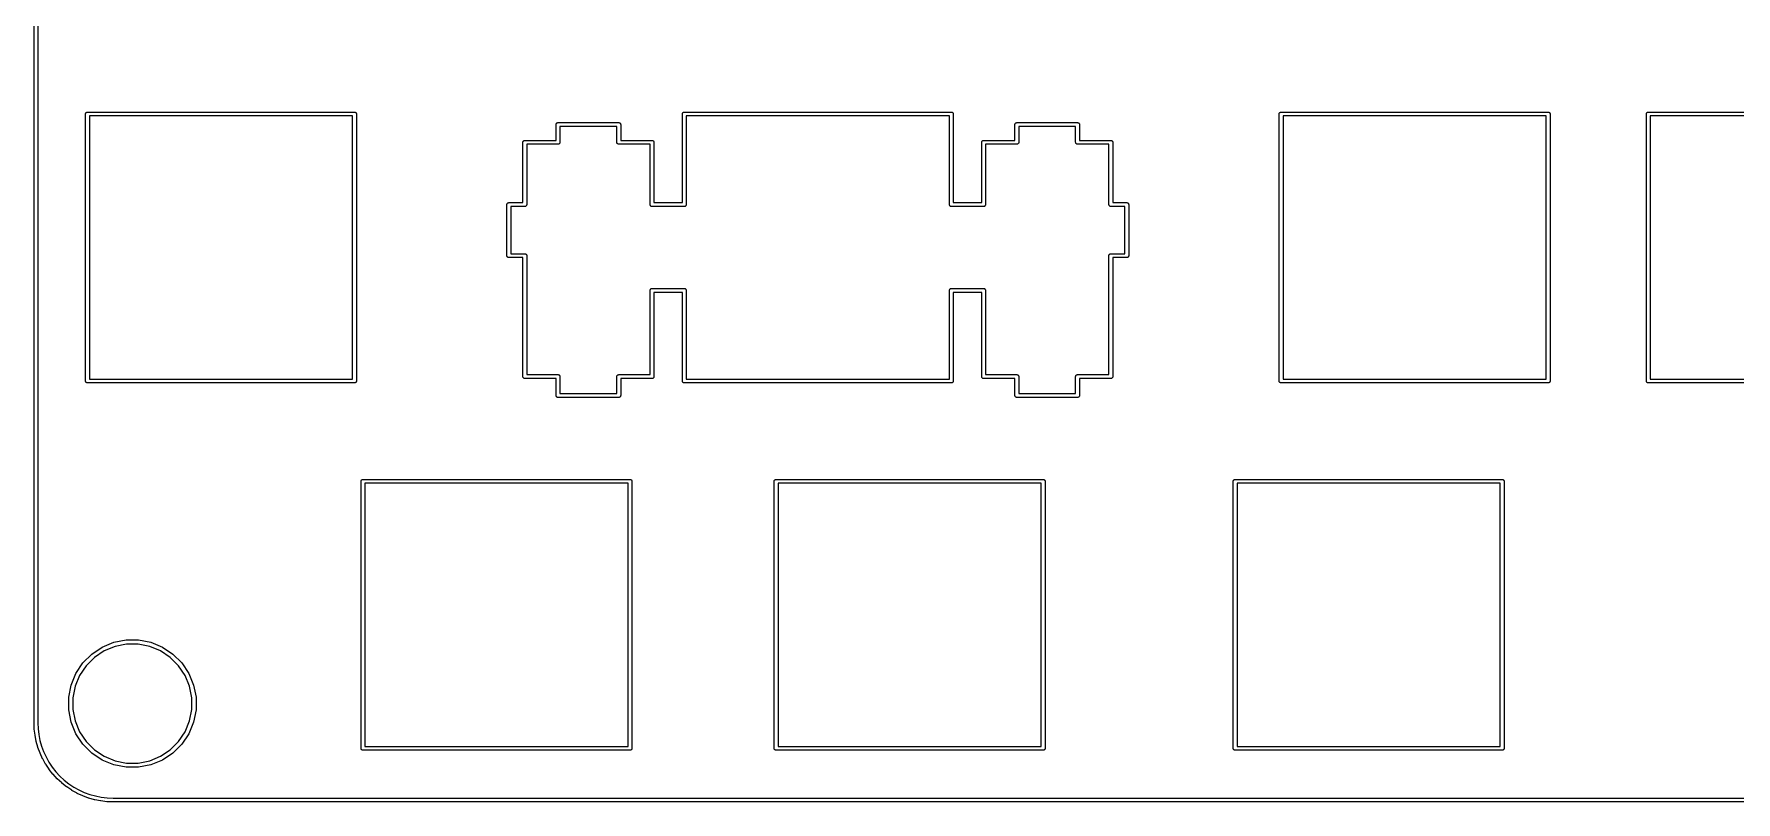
# Model space of a CAD drawing. Header units: centimetres. Extents: x -0.1 to 30.4, y -9.4 to 0.1.
# Drawn here: x -0.13 to 8.7, y -9.43 to -5.45 of the extents above; entities that cross this region are included whole.
import ezdxf

# ---------------------------------------------------------------- set-up
doc = ezdxf.new("R2010")
doc.units = ezdxf.units.CM
doc.header["$MEASUREMENT"] = 0
doc.layers.add('KeyboardPlate v1_BLACK', color=7, linetype='Continuous')

msp = doc.modelspace()

# ---------------------------------------------------------------- linework, layer by layer
at = {"layer": 'KeyboardPlate v1_BLACK'}
for p, q in [((-0.127134, -9.02255), (-0.127133, -0.283182)), ((-0.107134, -0.283086), (-0.107134, -9.02264)), ((0.140341, -5.86535), (0.140534, -5.86339)), ((0.14039, -5.86584), (0.140341, -5.86535)), ((0.140389, -7.24978), (0.14039, -5.86584)), ((0.140534, -5.86339), (0.141106, -5.8615)), ((0.141106, -5.8615), (0.142035, -5.85977)), ((0.142035, -5.85977), (0.143284, -5.85824)), ((0.143284, -5.85824), (0.144807, -5.857)), ((0.144807, -5.857), (0.146544, -5.85607)), ((0.146544, -5.85607), (0.148429, -5.85549)), ((0.148429, -5.85549), (0.149899, -5.85535)), ((0.149899, -5.85535), (0.150389, -5.8553)), ((0.150389, -5.8553), (0.15088, -5.85535)), ((0.15088, -5.85535), (1.53483, -5.85535)), ((0.160389, -5.87535), (0.160389, -7.24027)), ((1.52532, -5.87535), (0.160389, -5.87535)), ((1.52532, -7.24027), (1.52532, -5.87535)), ((1.53483, -5.85535), (1.53532, -5.8553)), ((1.53532, -5.8553), (1.53581, -5.85535)), ((1.53581, -5.85535), (1.53728, -5.85549)), ((1.53728, -5.85549), (1.53917, -5.85607)), ((1.53917, -5.85607), (1.54091, -5.857)), ((1.54091, -5.857), (1.54243, -5.85824)), ((1.54243, -5.85824), (1.54368, -5.85977)), ((1.54368, -5.85977), (1.54461, -5.8615)), ((1.54461, -5.8615), (1.54518, -5.86339)), ((1.54518, -5.86339), (1.54537, -5.86535)), ((1.54537, -5.86535), (1.54532, -5.86584)), ((1.54532, -5.86584), (1.54532, -7.24978)), ((2.58161, -5.91647), (2.58254, -5.91474)), ((2.58254, -5.91474), (2.58379, -5.91321)), ((2.58379, -5.91321), (2.58531, -5.91197)), ((2.58531, -5.91197), (2.58705, -5.91104)), ((2.58705, -5.91104), (2.58893, -5.91046)), ((2.58893, -5.91046), (2.5904, -5.91032)), ((2.5904, -5.91032), (2.59089, -5.91027)), ((2.59089, -5.91027), (2.59138, -5.91032)), ((2.59138, -5.91032), (2.90542, -5.91032)), ((2.90542, -5.91032), (2.90591, -5.91027)), ((2.90591, -5.91027), (2.9064, -5.91032)), ((2.9064, -5.91032), (2.90787, -5.91046)), ((2.90787, -5.91046), (2.90976, -5.91104)), ((2.90976, -5.91104), (2.9115, -5.91197)), ((2.9115, -5.91197), (2.91302, -5.91321)), ((2.91302, -5.91321), (2.91427, -5.91474)), ((2.91427, -5.91474), (2.9152, -5.91647)), ((3.23597, -5.86535), (3.23616, -5.86339)), ((3.23601, -5.86584), (3.23597, -5.86535)), ((3.23601, -6.32525), (3.23601, -5.86584)), ((3.23616, -5.86339), (3.23673, -5.8615)), ((3.23673, -5.8615), (3.23766, -5.85977)), ((3.23766, -5.85977), (3.23891, -5.85824)), ((3.23891, -5.85824), (3.24043, -5.857)), ((3.24043, -5.857), (3.24217, -5.85607)), ((3.24217, -5.85607), (3.24405, -5.85549)), ((3.24405, -5.85549), (3.24552, -5.85535)), ((3.24552, -5.85535), (3.24601, -5.8553)), ((3.24601, -5.8553), (3.2465, -5.85535)), ((3.2465, -5.85535), (4.63044, -5.85535)), ((3.25601, -5.87535), (3.25601, -6.33476)), ((4.62093, -5.87535), (3.25601, -5.87535)), ((4.62093, -6.33476), (4.62093, -5.87535)), ((4.63044, -5.85535), (4.63093, -5.8553)), ((4.63093, -5.8553), (4.63142, -5.85535)), ((4.63142, -5.85535), (4.63289, -5.85549)), ((4.63289, -5.85549), (4.63478, -5.85607)), ((4.63478, -5.85607), (4.63652, -5.857)), ((4.63652, -5.857), (4.63804, -5.85824)), ((4.63804, -5.85824), (4.63929, -5.85977)), ((4.63929, -5.85977), (4.64022, -5.8615)), ((4.64022, -5.8615), (4.64079, -5.86339)), ((4.64079, -5.86339), (4.64098, -5.86535)), ((4.64098, -5.86535), (4.64093, -5.86584)), ((4.64093, -5.86584), (4.64093, -6.32525)), ((4.96162, -5.91647), (4.96255, -5.91474)), ((4.96255, -5.91474), (4.9638, -5.91321)), ((4.9638, -5.91321), (4.96532, -5.91197)), ((4.96532, -5.91197), (4.96706, -5.91104)), ((4.96706, -5.91104), (4.96894, -5.91046)), ((4.96894, -5.91046), (4.97041, -5.91032)), ((4.97041, -5.91032), (4.9709, -5.91027)), ((4.9709, -5.91027), (4.97139, -5.91032)), ((4.97139, -5.91032), (5.28544, -5.91032)), ((5.28544, -5.91032), (5.28593, -5.91027)), ((5.28593, -5.91027), (5.28642, -5.91032)), ((5.28642, -5.91032), (5.28789, -5.91046)), ((5.28789, -5.91046), (5.28978, -5.91104)), ((5.28978, -5.91104), (5.29152, -5.91197)), ((5.29152, -5.91197), (5.29304, -5.91321)), ((5.29304, -5.91321), (5.29429, -5.91474)), ((5.29429, -5.91474), (5.29522, -5.91647)), ((6.33147, -5.86535), (6.33166, -5.86339)), ((6.33151, -5.86584), (6.33147, -5.86535)), ((6.33151, -7.24978), (6.33151, -5.86584)), ((6.33166, -5.86339), (6.33223, -5.8615)), ((6.33223, -5.8615), (6.33316, -5.85977)), ((6.33316, -5.85977), (6.33441, -5.85824)), ((6.33441, -5.85824), (6.33593, -5.857)), ((6.33593, -5.857), (6.33767, -5.85607)), ((6.33767, -5.85607), (6.33955, -5.85549)), ((6.33955, -5.85549), (6.34102, -5.85535)), ((6.34102, -5.85535), (6.34151, -5.8553)), ((6.34151, -5.8553), (6.342, -5.85535)), ((6.342, -5.85535), (7.72606, -5.85535)), ((7.71655, -5.87535), (6.35151, -5.87535)), ((6.35151, -5.87535), (6.35151, -7.24027)), ((7.71655, -7.24027), (7.71655, -5.87535)), ((7.72606, -5.85535), (7.72655, -5.8553)), ((7.72655, -5.8553), (7.72704, -5.85535)), ((7.72704, -5.85535), (7.72851, -5.85549)), ((7.72851, -5.85549), (7.7304, -5.85607)), ((7.7304, -5.85607), (7.73214, -5.857)), ((7.73214, -5.857), (7.73366, -5.85824)), ((7.73366, -5.85824), (7.73491, -5.85977)), ((7.73491, -5.85977), (7.73584, -5.8615)), ((7.73584, -5.8615), (7.73641, -5.86339)), ((7.73641, -5.86339), (7.7366, -5.86535)), ((7.7366, -5.86535), (7.73655, -5.86584)), ((7.73655, -5.86584), (7.73655, -7.24978)), ((8.23647, -5.86535), (8.23666, -5.86339)), ((8.23651, -5.86584), (8.23647, -5.86535)), ((8.23651, -7.24978), (8.23651, -5.86584)), ((8.23666, -5.86339), (8.23723, -5.8615)), ((8.23723, -5.8615), (8.23816, -5.85977)), ((8.23816, -5.85977), (8.23941, -5.85824)), ((8.23941, -5.85824), (8.24093, -5.857)), ((8.24093, -5.857), (8.24267, -5.85607)), ((8.24267, -5.85607), (8.24455, -5.85549)), ((8.24455, -5.85549), (8.24602, -5.85535)), ((8.24602, -5.85535), (8.24651, -5.8553)), ((8.24651, -5.8553), (8.247, -5.85535)), ((8.247, -5.85535), (9.63106, -5.85535)), ((8.25651, -5.87535), (8.25651, -7.24027)), ((9.62155, -5.87535), (8.25651, -5.87535)), ((2.41292, -6.00389), (2.41466, -6.00296)), ((2.41466, -6.00296), (2.41654, -6.00238)), ((2.41654, -6.00238), (2.41801, -6.00224)), ((2.41801, -6.00224), (2.4185, -6.00219)), ((2.4185, -6.00219), (2.41899, -6.00224)), ((2.41899, -6.00224), (2.58089, -6.00224)), ((2.58085, -5.92032), (2.58104, -5.91836)), ((2.58089, -5.92081), (2.58085, -5.92032)), ((2.58089, -6.00224), (2.58089, -5.92081)), ((2.58104, -5.91836), (2.58161, -5.91647)), ((2.89591, -5.93032), (2.60089, -5.93032)), ((2.60089, -5.93032), (2.60089, -6.01175)), ((2.89591, -6.01175), (2.89591, -5.93032)), ((2.9152, -5.91647), (2.91577, -5.91836)), ((2.91577, -5.91836), (2.91596, -5.92032)), ((2.91596, -5.92032), (2.91591, -5.92081)), ((2.91591, -5.92081), (2.91591, -6.00224)), ((2.91591, -6.00224), (3.07795, -6.00224)), ((3.07795, -6.00224), (3.07844, -6.00219)), ((3.07844, -6.00219), (3.07893, -6.00224)), ((3.07893, -6.00224), (3.0804, -6.00238)), ((3.0804, -6.00238), (3.08229, -6.00296)), ((3.08229, -6.00296), (3.08403, -6.00389)), ((4.79292, -6.00389), (4.79466, -6.00296)), ((4.79466, -6.00296), (4.79654, -6.00238)), ((4.79654, -6.00238), (4.79801, -6.00224)), ((4.79801, -6.00224), (4.7985, -6.00219)), ((4.7985, -6.00219), (4.79899, -6.00224)), ((4.79899, -6.00224), (4.9609, -6.00224)), ((4.96086, -5.92032), (4.96105, -5.91836)), ((4.9609, -5.92081), (4.96086, -5.92032)), ((4.9609, -6.00224), (4.9609, -5.92081)), ((4.96105, -5.91836), (4.96162, -5.91647)), ((4.9809, -5.93032), (4.9809, -6.01175)), ((5.27593, -5.93032), (4.9809, -5.93032)), ((5.27593, -6.01175), (5.27593, -5.93032)), ((5.29522, -5.91647), (5.29579, -5.91836)), ((5.29579, -5.91836), (5.29598, -5.92032)), ((5.29598, -5.92032), (5.29593, -5.92081)), ((5.29593, -5.92081), (5.29593, -6.00224)), ((5.29593, -6.00224), (5.45795, -6.00224)), ((5.45795, -6.00224), (5.45844, -6.00219)), ((5.45844, -6.00219), (5.45893, -6.00224)), ((5.45893, -6.00224), (5.4604, -6.00238)), ((5.4604, -6.00238), (5.46229, -6.00296)), ((5.46229, -6.00296), (5.46403, -6.00389)), ((2.40846, -6.01224), (2.40865, -6.01028)), ((2.4085, -6.01273), (2.40846, -6.01224)), ((2.4085, -6.32525), (2.4085, -6.01273)), ((2.40865, -6.01028), (2.40922, -6.00839)), ((2.40922, -6.00839), (2.41015, -6.00666)), ((2.41015, -6.00666), (2.4114, -6.00513)), ((2.4114, -6.00513), (2.41292, -6.00389)), ((2.4285, -6.02224), (2.4285, -6.33476)), ((2.5904, -6.02224), (2.4285, -6.02224)), ((2.59089, -6.02229), (2.5904, -6.02224)), ((2.59138, -6.02224), (2.59089, -6.02229)), ((2.59285, -6.0221), (2.59138, -6.02224)), ((2.59474, -6.02152), (2.59285, -6.0221)), ((2.59648, -6.02059), (2.59474, -6.02152)), ((2.598, -6.01935), (2.59648, -6.02059)), ((2.59925, -6.01782), (2.598, -6.01935)), ((2.60018, -6.01609), (2.59925, -6.01782)), ((2.60075, -6.0142), (2.60018, -6.01609)), ((2.60094, -6.01224), (2.60075, -6.0142)), ((2.60089, -6.01175), (2.60094, -6.01224)), ((2.89587, -6.01224), (2.89591, -6.01175)), ((2.89606, -6.0142), (2.89587, -6.01224)), ((2.89663, -6.01609), (2.89606, -6.0142)), ((2.89756, -6.01782), (2.89663, -6.01609)), ((2.89881, -6.01935), (2.89756, -6.01782)), ((2.90033, -6.02059), (2.89881, -6.01935)), ((2.90207, -6.02152), (2.90033, -6.02059)), ((2.90395, -6.0221), (2.90207, -6.02152)), ((2.90591, -6.02229), (2.90395, -6.0221)), ((2.9064, -6.02224), (2.90591, -6.02229)), ((3.06844, -6.02224), (2.9064, -6.02224)), ((3.06844, -6.33476), (3.06844, -6.02224)), ((3.08403, -6.00389), (3.08555, -6.00513)), ((3.08555, -6.00513), (3.0868, -6.00666)), ((3.0868, -6.00666), (3.08773, -6.00839)), ((3.08773, -6.00839), (3.0883, -6.01028)), ((3.0883, -6.01028), (3.08849, -6.01224)), ((3.08849, -6.01224), (3.08844, -6.01273)), ((3.08844, -6.01273), (3.08844, -6.32525)), ((4.78846, -6.01224), (4.78865, -6.01028)), ((4.7885, -6.01273), (4.78846, -6.01224)), ((4.7885, -6.32525), (4.7885, -6.01273)), ((4.78865, -6.01028), (4.78922, -6.00839)), ((4.78922, -6.00839), (4.79015, -6.00666)), ((4.79015, -6.00666), (4.7914, -6.00513)), ((4.7914, -6.00513), (4.79292, -6.00389)), ((4.97041, -6.02224), (4.8085, -6.02224)), ((4.8085, -6.02224), (4.8085, -6.33476)), ((4.9709, -6.02229), (4.97041, -6.02224)), ((4.97139, -6.02224), (4.9709, -6.02229)), ((4.97286, -6.0221), (4.97139, -6.02224)), ((4.97475, -6.02152), (4.97286, -6.0221)), ((4.97649, -6.02059), (4.97475, -6.02152)), ((4.97801, -6.01935), (4.97649, -6.02059)), ((4.97926, -6.01782), (4.97801, -6.01935)), ((4.98019, -6.01609), (4.97926, -6.01782)), ((4.98076, -6.0142), (4.98019, -6.01609)), ((4.98095, -6.01224), (4.98076, -6.0142)), ((4.9809, -6.01175), (4.98095, -6.01224)), ((5.27589, -6.01224), (5.27593, -6.01175)), ((5.27608, -6.0142), (5.27589, -6.01224)), ((5.27665, -6.01609), (5.27608, -6.0142)), ((5.27758, -6.01782), (5.27665, -6.01609)), ((5.27883, -6.01935), (5.27758, -6.01782)), ((5.28035, -6.02059), (5.27883, -6.01935)), ((5.28209, -6.02152), (5.28035, -6.02059)), ((5.28397, -6.0221), (5.28209, -6.02152)), ((5.28593, -6.02229), (5.28397, -6.0221)), ((5.28642, -6.02224), (5.28593, -6.02229)), ((5.44844, -6.02224), (5.28642, -6.02224)), ((5.44844, -6.33476), (5.44844, -6.02224)), ((5.46403, -6.00389), (5.46555, -6.00513)), ((5.46555, -6.00513), (5.4668, -6.00666)), ((5.4668, -6.00666), (5.46773, -6.00839)), ((5.46773, -6.00839), (5.4683, -6.01028)), ((5.4683, -6.01028), (5.46849, -6.01224)), ((5.46849, -6.01224), (5.46844, -6.01273)), ((5.46844, -6.01273), (5.46844, -6.32525)), ((2.32591, -6.33525), (2.3261, -6.33329)), ((2.32595, -6.33574), (2.32591, -6.33525)), ((2.32595, -6.59976), (2.32595, -6.33574)), ((2.3261, -6.33329), (2.32667, -6.3314)), ((2.32667, -6.3314), (2.3276, -6.32967)), ((2.3276, -6.32967), (2.32885, -6.32814)), ((2.32885, -6.32814), (2.33037, -6.3269)), ((2.33037, -6.3269), (2.33211, -6.32597)), ((2.33211, -6.32597), (2.33399, -6.32539)), ((2.33399, -6.32539), (2.33546, -6.32525)), ((2.33546, -6.32525), (2.33595, -6.3252)), ((2.33595, -6.3252), (2.33644, -6.32525)), ((2.33644, -6.32525), (2.4085, -6.32525)), ((2.34595, -6.34525), (2.34595, -6.59025)), ((2.41801, -6.34525), (2.34595, -6.34525)), ((2.4185, -6.3453), (2.41801, -6.34525)), ((2.41899, -6.34525), (2.4185, -6.3453)), ((2.42046, -6.34511), (2.41899, -6.34525)), ((2.42235, -6.34453), (2.42046, -6.34511)), ((2.42409, -6.3436), (2.42235, -6.34453)), ((2.42561, -6.34236), (2.42409, -6.3436)), ((2.42686, -6.34083), (2.42561, -6.34236)), ((2.42779, -6.3391), (2.42686, -6.34083)), ((2.42836, -6.33721), (2.42779, -6.3391)), ((2.42855, -6.33525), (2.42836, -6.33721)), ((2.4285, -6.33476), (2.42855, -6.33525)), ((3.0684, -6.33525), (3.06844, -6.33476)), ((3.06859, -6.33721), (3.0684, -6.33525)), ((3.06916, -6.3391), (3.06859, -6.33721)), ((3.07009, -6.34083), (3.06916, -6.3391)), ((3.07134, -6.34236), (3.07009, -6.34083)), ((3.07286, -6.3436), (3.07134, -6.34236)), ((3.0746, -6.34453), (3.07286, -6.3436)), ((3.07648, -6.34511), (3.0746, -6.34453)), ((3.07844, -6.3453), (3.07648, -6.34511)), ((3.07893, -6.34525), (3.07844, -6.3453)), ((3.24552, -6.34525), (3.07893, -6.34525)), ((3.08844, -6.32525), (3.23601, -6.32525)), ((3.24601, -6.3453), (3.24552, -6.34525)), ((3.2465, -6.34525), (3.24601, -6.3453)), ((3.24797, -6.34511), (3.2465, -6.34525)), ((3.24986, -6.34453), (3.24797, -6.34511)), ((3.2516, -6.3436), (3.24986, -6.34453)), ((3.25312, -6.34236), (3.2516, -6.3436)), ((3.25437, -6.34083), (3.25312, -6.34236)), ((3.2553, -6.3391), (3.25437, -6.34083)), ((3.25587, -6.33721), (3.2553, -6.3391)), ((3.25606, -6.33525), (3.25587, -6.33721)), ((3.25601, -6.33476), (3.25606, -6.33525)), ((4.62089, -6.33525), (4.62093, -6.33476)), ((4.62108, -6.33721), (4.62089, -6.33525)), ((4.62165, -6.3391), (4.62108, -6.33721)), ((4.62258, -6.34083), (4.62165, -6.3391)), ((4.62383, -6.34236), (4.62258, -6.34083)), ((4.62535, -6.3436), (4.62383, -6.34236)), ((4.62709, -6.34453), (4.62535, -6.3436)), ((4.62897, -6.34511), (4.62709, -6.34453)), ((4.63093, -6.3453), (4.62897, -6.34511)), ((4.63142, -6.34525), (4.63093, -6.3453)), ((4.79801, -6.34525), (4.63142, -6.34525)), ((4.64093, -6.32525), (4.7885, -6.32525)), ((4.7985, -6.3453), (4.79801, -6.34525)), ((4.79899, -6.34525), (4.7985, -6.3453)), ((4.80046, -6.34511), (4.79899, -6.34525)), ((4.80235, -6.34453), (4.80046, -6.34511)), ((4.80409, -6.3436), (4.80235, -6.34453)), ((4.80561, -6.34236), (4.80409, -6.3436)), ((4.80686, -6.34083), (4.80561, -6.34236)), ((4.80779, -6.3391), (4.80686, -6.34083)), ((4.80836, -6.33721), (4.80779, -6.3391)), ((4.80855, -6.33525), (4.80836, -6.33721)), ((4.8085, -6.33476), (4.80855, -6.33525)), ((5.4484, -6.33525), (5.44844, -6.33476)), ((5.44859, -6.33721), (5.4484, -6.33525)), ((5.44916, -6.3391), (5.44859, -6.33721)), ((5.45009, -6.34083), (5.44916, -6.3391)), ((5.45134, -6.34236), (5.45009, -6.34083)), ((5.45286, -6.3436), (5.45134, -6.34236)), ((5.4546, -6.34453), (5.45286, -6.3436)), ((5.45648, -6.34511), (5.4546, -6.34453)), ((5.45844, -6.3453), (5.45648, -6.34511)), ((5.45893, -6.34525), (5.45844, -6.3453)), ((5.53099, -6.34525), (5.45893, -6.34525)), ((5.46844, -6.32525), (5.5405, -6.32525)), ((5.53099, -6.59025), (5.53099, -6.34525)), ((5.5405, -6.32525), (5.54099, -6.3252)), ((5.54099, -6.3252), (5.54148, -6.32525)), ((5.54148, -6.32525), (5.54295, -6.32539)), ((5.54295, -6.32539), (5.54484, -6.32597)), ((5.54484, -6.32597), (5.54658, -6.3269)), ((5.54658, -6.3269), (5.5481, -6.32814)), ((5.5481, -6.32814), (5.54935, -6.32967)), ((5.54935, -6.32967), (5.55028, -6.3314)), ((5.55028, -6.3314), (5.55085, -6.33329)), ((5.55085, -6.33329), (5.55104, -6.33525)), ((5.55104, -6.33525), (5.55099, -6.33574)), ((5.55099, -6.33574), (5.55099, -6.59976)), ((2.32591, -6.60025), (2.32595, -6.59976)), ((2.3261, -6.60221), (2.32591, -6.60025)), ((2.32667, -6.6041), (2.3261, -6.60221)), ((2.3276, -6.60583), (2.32667, -6.6041)), ((2.32885, -6.60736), (2.3276, -6.60583)), ((2.33037, -6.6086), (2.32885, -6.60736)), ((2.33211, -6.60953), (2.33037, -6.6086)), ((2.33399, -6.61011), (2.33211, -6.60953)), ((2.33546, -6.61025), (2.33399, -6.61011)), ((2.33595, -6.6103), (2.33546, -6.61025)), ((2.33644, -6.61025), (2.33595, -6.6103)), ((2.4085, -6.61025), (2.33644, -6.61025)), ((2.34595, -6.59025), (2.41801, -6.59025)), ((2.4085, -7.22676), (2.4085, -6.61025)), ((2.41801, -6.59025), (2.4185, -6.5902)), ((2.4185, -6.5902), (2.41899, -6.59025)), ((2.41899, -6.59025), (2.42046, -6.59039)), ((2.42046, -6.59039), (2.42235, -6.59097)), ((2.42235, -6.59097), (2.42409, -6.5919)), ((2.42409, -6.5919), (2.42561, -6.59314)), ((2.42561, -6.59314), (2.42686, -6.59467)), ((2.42686, -6.59467), (2.42779, -6.5964)), ((2.42779, -6.5964), (2.42836, -6.59829)), ((2.42836, -6.59829), (2.42855, -6.60025)), ((2.42855, -6.60025), (2.4285, -6.60074)), ((2.4285, -6.60074), (2.4285, -7.21725)), ((5.4484, -6.60025), (5.44859, -6.59829)), ((5.44844, -6.60074), (5.4484, -6.60025)), ((5.44844, -7.21725), (5.44844, -6.60074)), ((5.44859, -6.59829), (5.44916, -6.5964)), ((5.44916, -6.5964), (5.45009, -6.59467)), ((5.45009, -6.59467), (5.45134, -6.59314)), ((5.45134, -6.59314), (5.45286, -6.5919)), ((5.45286, -6.5919), (5.4546, -6.59097)), ((5.4546, -6.59097), (5.45648, -6.59039)), ((5.45648, -6.59039), (5.45795, -6.59025)), ((5.45795, -6.59025), (5.45844, -6.5902)), ((5.45844, -6.5902), (5.45893, -6.59025)), ((5.45893, -6.59025), (5.53099, -6.59025)), ((5.46844, -6.61025), (5.46844, -7.22676)), ((5.5405, -6.61025), (5.46844, -6.61025)), ((5.54099, -6.6103), (5.5405, -6.61025)), ((5.54148, -6.61025), (5.54099, -6.6103)), ((5.54295, -6.61011), (5.54148, -6.61025)), ((5.54484, -6.60953), (5.54295, -6.61011)), ((5.54658, -6.6086), (5.54484, -6.60953)), ((5.5481, -6.60736), (5.54658, -6.6086)), ((5.54935, -6.60583), (5.5481, -6.60736)), ((5.55028, -6.6041), (5.54935, -6.60583)), ((5.55085, -6.60221), (5.55028, -6.6041)), ((5.55104, -6.60025), (5.55085, -6.60221)), ((5.55099, -6.59976), (5.55104, -6.60025)), ((3.0684, -6.78036), (3.06859, -6.7784)), ((3.06844, -6.78085), (3.0684, -6.78036)), ((3.06844, -7.21725), (3.06844, -6.78085)), ((3.06859, -6.7784), (3.06916, -6.77651)), ((3.06916, -6.77651), (3.07009, -6.77478)), ((3.07009, -6.77478), (3.07134, -6.77325)), ((3.07134, -6.77325), (3.07286, -6.77201)), ((3.07286, -6.77201), (3.0746, -6.77108)), ((3.0746, -6.77108), (3.07648, -6.7705)), ((3.07648, -6.7705), (3.07795, -6.77036)), ((3.07795, -6.77036), (3.07844, -6.77031)), ((3.07844, -6.77031), (3.07893, -6.77036)), ((3.07893, -6.77036), (3.24552, -6.77036)), ((3.23601, -6.79036), (3.08844, -6.79036)), ((3.08844, -6.79036), (3.08844, -7.22676)), ((3.23601, -7.24978), (3.23601, -6.79036)), ((3.24552, -6.77036), (3.24601, -6.77031)), ((3.24601, -6.77031), (3.2465, -6.77036)), ((3.2465, -6.77036), (3.24797, -6.7705)), ((3.24797, -6.7705), (3.24986, -6.77108)), ((3.24986, -6.77108), (3.2516, -6.77201)), ((3.2516, -6.77201), (3.25312, -6.77325)), ((3.25312, -6.77325), (3.25437, -6.77478)), ((3.25437, -6.77478), (3.2553, -6.77651)), ((3.2553, -6.77651), (3.25587, -6.7784)), ((3.25587, -6.7784), (3.25606, -6.78036)), ((3.25606, -6.78036), (3.25601, -6.78085)), ((3.25601, -6.78085), (3.25601, -7.24027)), ((4.62089, -6.78036), (4.62108, -6.7784)), ((4.62093, -6.78085), (4.62089, -6.78036)), ((4.62093, -7.24027), (4.62093, -6.78085)), ((4.62108, -6.7784), (4.62165, -6.77651)), ((4.62165, -6.77651), (4.62258, -6.77478)), ((4.62258, -6.77478), (4.62383, -6.77325)), ((4.62383, -6.77325), (4.62535, -6.77201)), ((4.62535, -6.77201), (4.62709, -6.77108)), ((4.62709, -6.77108), (4.62897, -6.7705)), ((4.62897, -6.7705), (4.63044, -6.77036)), ((4.63044, -6.77036), (4.63093, -6.77031)), ((4.63093, -6.77031), (4.63142, -6.77036)), ((4.63142, -6.77036), (4.79801, -6.77036)), ((4.64093, -6.79036), (4.64093, -7.24978)), ((4.7885, -6.79036), (4.64093, -6.79036)), ((4.7885, -7.22676), (4.7885, -6.79036)), ((4.79801, -6.77036), (4.7985, -6.77031)), ((4.7985, -6.77031), (4.79899, -6.77036)), ((4.79899, -6.77036), (4.80046, -6.7705)), ((4.80046, -6.7705), (4.80235, -6.77108)), ((4.80235, -6.77108), (4.80409, -6.77201)), ((4.80409, -6.77201), (4.80561, -6.77325)), ((4.80561, -6.77325), (4.80686, -6.77478)), ((4.80686, -6.77478), (4.80779, -6.77651)), ((4.80779, -6.77651), (4.80836, -6.7784)), ((4.80836, -6.7784), (4.80855, -6.78036)), ((4.80855, -6.78036), (4.8085, -6.78085)), ((4.8085, -6.78085), (4.8085, -7.21725)), ((2.40846, -7.22725), (2.4085, -7.22676)), ((2.40865, -7.22921), (2.40846, -7.22725)), ((2.40922, -7.2311), (2.40865, -7.22921)), ((2.41015, -7.23283), (2.40922, -7.2311)), ((2.4114, -7.23436), (2.41015, -7.23283)), ((2.41292, -7.2356), (2.4114, -7.23436)), ((2.41466, -7.23653), (2.41292, -7.2356)), ((2.41654, -7.23711), (2.41466, -7.23653)), ((2.41801, -7.23725), (2.41654, -7.23711)), ((2.4185, -7.2373), (2.41801, -7.23725)), ((2.41899, -7.23725), (2.4185, -7.2373)), ((2.58089, -7.23725), (2.41899, -7.23725)), ((2.4285, -7.21725), (2.5904, -7.21725)), ((2.58089, -7.32488), (2.58089, -7.23725)), ((2.5904, -7.21725), (2.59089, -7.2172)), ((2.59089, -7.2172), (2.59138, -7.21725)), ((2.59138, -7.21725), (2.59285, -7.21739)), ((2.59285, -7.21739), (2.59474, -7.21797)), ((2.59474, -7.21797), (2.59648, -7.2189)), ((2.59648, -7.2189), (2.598, -7.22014)), ((2.598, -7.22014), (2.59925, -7.22167)), ((2.59925, -7.22167), (2.60018, -7.2234)), ((2.60018, -7.2234), (2.60075, -7.22529)), ((2.60075, -7.22529), (2.60094, -7.22725)), ((2.60094, -7.22725), (2.60089, -7.22774)), ((2.60089, -7.22774), (2.60089, -7.31537)), ((2.89587, -7.22725), (2.89606, -7.22529)), ((2.89591, -7.22774), (2.89587, -7.22725)), ((2.89591, -7.31537), (2.89591, -7.22774)), ((2.89606, -7.22529), (2.89663, -7.2234)), ((2.89663, -7.2234), (2.89756, -7.22167)), ((2.89756, -7.22167), (2.89881, -7.22014)), ((2.89881, -7.22014), (2.90033, -7.2189)), ((2.90033, -7.2189), (2.90207, -7.21797)), ((2.90207, -7.21797), (2.90395, -7.21739)), ((2.90395, -7.21739), (2.90542, -7.21725)), ((2.90542, -7.21725), (2.90591, -7.2172)), ((2.90591, -7.2172), (2.9064, -7.21725)), ((2.9064, -7.21725), (3.06844, -7.21725)), ((3.07795, -7.23725), (2.91591, -7.23725)), ((2.91591, -7.23725), (2.91591, -7.32488)), ((3.07844, -7.2373), (3.07795, -7.23725)), ((3.07893, -7.23725), (3.07844, -7.2373)), ((3.0804, -7.23711), (3.07893, -7.23725)), ((3.08229, -7.23653), (3.0804, -7.23711)), ((3.08403, -7.2356), (3.08229, -7.23653)), ((3.08555, -7.23436), (3.08403, -7.2356)), ((3.0868, -7.23283), (3.08555, -7.23436)), ((3.08773, -7.2311), (3.0868, -7.23283)), ((3.0883, -7.22921), (3.08773, -7.2311)), ((3.08849, -7.22725), (3.0883, -7.22921)), ((3.08844, -7.22676), (3.08849, -7.22725)), ((4.78846, -7.22725), (4.7885, -7.22676)), ((4.78865, -7.22921), (4.78846, -7.22725)), ((4.78922, -7.2311), (4.78865, -7.22921)), ((4.79015, -7.23283), (4.78922, -7.2311)), ((4.7914, -7.23436), (4.79015, -7.23283)), ((4.79292, -7.2356), (4.7914, -7.23436)), ((4.79466, -7.23653), (4.79292, -7.2356)), ((4.79654, -7.23711), (4.79466, -7.23653)), ((4.79801, -7.23725), (4.79654, -7.23711)), ((4.7985, -7.2373), (4.79801, -7.23725)), ((4.79899, -7.23725), (4.7985, -7.2373)), ((4.9609, -7.23725), (4.79899, -7.23725)), ((4.8085, -7.21725), (4.97041, -7.21725)), ((4.9609, -7.32488), (4.9609, -7.23725)), ((4.97041, -7.21725), (4.9709, -7.2172)), ((4.9709, -7.2172), (4.97139, -7.21725)), ((4.97139, -7.21725), (4.97286, -7.21739)), ((4.97286, -7.21739), (4.97475, -7.21797)), ((4.97475, -7.21797), (4.97649, -7.2189)), ((4.97649, -7.2189), (4.97801, -7.22014)), ((4.97801, -7.22014), (4.97926, -7.22167)), ((4.97926, -7.22167), (4.98019, -7.2234)), ((4.98019, -7.2234), (4.98076, -7.22529)), ((4.98076, -7.22529), (4.98095, -7.22725)), ((4.98095, -7.22725), (4.9809, -7.22774)), ((4.9809, -7.22774), (4.9809, -7.31537)), ((5.27589, -7.22725), (5.27608, -7.22529)), ((5.27593, -7.22774), (5.27589, -7.22725)), ((5.27593, -7.31537), (5.27593, -7.22774)), ((5.27608, -7.22529), (5.27665, -7.2234)), ((5.27665, -7.2234), (5.27758, -7.22167)), ((5.27758, -7.22167), (5.27883, -7.22014)), ((5.27883, -7.22014), (5.28035, -7.2189)), ((5.28035, -7.2189), (5.28209, -7.21797)), ((5.28209, -7.21797), (5.28397, -7.21739)), ((5.28397, -7.21739), (5.28544, -7.21725)), ((5.28544, -7.21725), (5.28593, -7.2172)), ((5.28593, -7.2172), (5.28642, -7.21725)), ((5.28642, -7.21725), (5.44844, -7.21725)), ((5.45795, -7.23725), (5.29593, -7.23725)), ((5.29593, -7.23725), (5.29593, -7.32488)), ((5.45844, -7.2373), (5.45795, -7.23725)), ((5.45893, -7.23725), (5.45844, -7.2373)), ((5.4604, -7.23711), (5.45893, -7.23725)), ((5.46229, -7.23653), (5.4604, -7.23711)), ((5.46403, -7.2356), (5.46229, -7.23653)), ((5.46555, -7.23436), (5.46403, -7.2356)), ((5.4668, -7.23283), (5.46555, -7.23436)), ((5.46773, -7.2311), (5.4668, -7.23283)), ((5.4683, -7.22921), (5.46773, -7.2311)), ((5.46849, -7.22725), (5.4683, -7.22921)), ((5.46844, -7.22676), (5.46849, -7.22725)), ((0.140341, -7.25027), (0.140389, -7.24978)), ((0.140534, -7.25223), (0.140341, -7.25027)), ((0.141106, -7.25412), (0.140534, -7.25223)), ((0.142035, -7.25585), (0.141106, -7.25412)), ((0.143284, -7.25738), (0.142035, -7.25585)), ((0.144807, -7.25862), (0.143284, -7.25738)), ((0.146544, -7.25955), (0.144807, -7.25862)), ((0.148429, -7.26013), (0.146544, -7.25955)), ((0.150389, -7.26032), (0.148429, -7.26013)), ((0.15088, -7.26027), (0.150389, -7.26032)), ((1.53483, -7.26027), (0.15088, -7.26027)), ((0.160389, -7.24027), (1.52532, -7.24027)), ((1.53532, -7.26032), (1.53483, -7.26027)), ((1.53581, -7.26027), (1.53532, -7.26032)), ((1.53728, -7.26013), (1.53581, -7.26027)), ((1.53917, -7.25955), (1.53728, -7.26013)), ((1.54091, -7.25862), (1.53917, -7.25955)), ((1.54243, -7.25738), (1.54091, -7.25862)), ((1.54368, -7.25585), (1.54243, -7.25738)), ((1.54461, -7.25412), (1.54368, -7.25585)), ((1.54518, -7.25223), (1.54461, -7.25412)), ((1.54537, -7.25027), (1.54518, -7.25223)), ((1.54532, -7.24978), (1.54537, -7.25027)), ((2.58085, -7.32537), (2.58089, -7.32488)), ((2.58104, -7.32733), (2.58085, -7.32537)), ((2.58161, -7.32922), (2.58104, -7.32733)), ((2.60089, -7.31537), (2.89591, -7.31537)), ((2.91577, -7.32733), (2.9152, -7.32922)), ((2.91596, -7.32537), (2.91577, -7.32733)), ((2.91591, -7.32488), (2.91596, -7.32537)), ((3.23597, -7.25027), (3.23601, -7.24978)), ((3.23616, -7.25223), (3.23597, -7.25027)), ((3.23673, -7.25412), (3.23616, -7.25223)), ((3.23766, -7.25585), (3.23673, -7.25412)), ((3.23891, -7.25738), (3.23766, -7.25585)), ((3.24043, -7.25862), (3.23891, -7.25738)), ((3.24217, -7.25955), (3.24043, -7.25862)), ((3.24405, -7.26013), (3.24217, -7.25955)), ((3.24552, -7.26027), (3.24405, -7.26013)), ((3.24601, -7.26032), (3.24552, -7.26027)), ((3.2465, -7.26027), (3.24601, -7.26032)), ((4.63044, -7.26027), (3.2465, -7.26027)), ((3.25601, -7.24027), (4.62093, -7.24027)), ((4.63093, -7.26032), (4.63044, -7.26027)), ((4.63142, -7.26027), (4.63093, -7.26032)), ((4.63289, -7.26013), (4.63142, -7.26027)), ((4.63478, -7.25955), (4.63289, -7.26013)), ((4.63652, -7.25862), (4.63478, -7.25955)), ((4.63804, -7.25738), (4.63652, -7.25862)), ((4.63929, -7.25585), (4.63804, -7.25738)), ((4.64022, -7.25412), (4.63929, -7.25585)), ((4.64079, -7.25223), (4.64022, -7.25412)), ((4.64098, -7.25027), (4.64079, -7.25223)), ((4.64093, -7.24978), (4.64098, -7.25027)), ((4.96086, -7.32537), (4.9609, -7.32488)), ((4.96105, -7.32733), (4.96086, -7.32537)), ((4.96162, -7.32922), (4.96105, -7.32733)), ((4.9809, -7.31537), (5.27593, -7.31537)), ((5.29579, -7.32733), (5.29522, -7.32922)), ((5.29598, -7.32537), (5.29579, -7.32733)), ((5.29593, -7.32488), (5.29598, -7.32537)), ((6.33147, -7.25027), (6.33151, -7.24978)), ((6.33166, -7.25223), (6.33147, -7.25027)), ((6.33223, -7.25412), (6.33166, -7.25223)), ((6.33316, -7.25585), (6.33223, -7.25412)), ((6.33441, -7.25738), (6.33316, -7.25585)), ((6.33593, -7.25862), (6.33441, -7.25738)), ((6.33767, -7.25955), (6.33593, -7.25862)), ((6.33955, -7.26013), (6.33767, -7.25955)), ((6.34151, -7.26032), (6.33955, -7.26013)), ((6.342, -7.26027), (6.34151, -7.26032)), ((7.72606, -7.26027), (6.342, -7.26027)), ((6.35151, -7.24027), (7.71655, -7.24027)), ((7.72655, -7.26032), (7.72606, -7.26027)), ((7.72704, -7.26027), (7.72655, -7.26032)), ((7.72851, -7.26013), (7.72704, -7.26027)), ((7.7304, -7.25955), (7.72851, -7.26013)), ((7.73214, -7.25862), (7.7304, -7.25955)), ((7.73366, -7.25738), (7.73214, -7.25862)), ((7.73491, -7.25585), (7.73366, -7.25738)), ((7.73584, -7.25412), (7.73491, -7.25585)), ((7.73641, -7.25223), (7.73584, -7.25412)), ((7.7366, -7.25027), (7.73641, -7.25223)), ((7.73655, -7.24978), (7.7366, -7.25027)), ((8.23647, -7.25027), (8.23651, -7.24978)), ((8.23666, -7.25223), (8.23647, -7.25027)), ((8.23723, -7.25412), (8.23666, -7.25223)), ((8.23816, -7.25585), (8.23723, -7.25412)), ((8.23941, -7.25738), (8.23816, -7.25585)), ((8.24093, -7.25862), (8.23941, -7.25738)), ((8.24267, -7.25955), (8.24093, -7.25862)), ((8.24455, -7.26013), (8.24267, -7.25955)), ((8.24651, -7.26032), (8.24455, -7.26013)), ((8.247, -7.26027), (8.24651, -7.26032)), ((9.63106, -7.26027), (8.247, -7.26027)), ((8.25651, -7.24027), (9.62155, -7.24027)), ((2.58254, -7.33095), (2.58161, -7.32922)), ((2.58379, -7.33248), (2.58254, -7.33095)), ((2.58531, -7.33372), (2.58379, -7.33248)), ((2.58705, -7.33465), (2.58531, -7.33372)), ((2.58893, -7.33523), (2.58705, -7.33465)), ((2.5904, -7.33537), (2.58893, -7.33523)), ((2.59089, -7.33542), (2.5904, -7.33537)), ((2.59138, -7.33537), (2.59089, -7.33542)), ((2.90542, -7.33537), (2.59138, -7.33537)), ((2.90591, -7.33542), (2.90542, -7.33537)), ((2.9064, -7.33537), (2.90591, -7.33542)), ((2.90787, -7.33523), (2.9064, -7.33537)), ((2.90976, -7.33465), (2.90787, -7.33523)), ((2.9115, -7.33372), (2.90976, -7.33465)), ((2.91302, -7.33248), (2.9115, -7.33372)), ((2.91427, -7.33095), (2.91302, -7.33248)), ((2.9152, -7.32922), (2.91427, -7.33095)), ((4.96255, -7.33095), (4.96162, -7.32922)), ((4.9638, -7.33248), (4.96255, -7.33095)), ((4.96532, -7.33372), (4.9638, -7.33248)), ((4.96706, -7.33465), (4.96532, -7.33372)), ((4.96894, -7.33523), (4.96706, -7.33465)), ((4.97041, -7.33537), (4.96894, -7.33523)), ((4.9709, -7.33542), (4.97041, -7.33537)), ((4.97139, -7.33537), (4.9709, -7.33542)), ((5.28544, -7.33537), (4.97139, -7.33537)), ((5.28593, -7.33542), (5.28544, -7.33537)), ((5.28642, -7.33537), (5.28593, -7.33542)), ((5.28789, -7.33523), (5.28642, -7.33537)), ((5.28978, -7.33465), (5.28789, -7.33523)), ((5.29152, -7.33372), (5.28978, -7.33465)), ((5.29304, -7.33248), (5.29152, -7.33372)), ((5.29429, -7.33095), (5.29304, -7.33248)), ((5.29522, -7.32922), (5.29429, -7.33095)), ((1.56896, -7.77034), (1.56915, -7.76838)), ((1.56915, -7.76838), (1.56972, -7.76649)), ((1.56972, -7.76649), (1.57065, -7.76476)), ((1.57065, -7.76476), (1.5719, -7.76323)), ((1.5719, -7.76323), (1.57342, -7.76199)), ((1.57342, -7.76199), (1.57516, -7.76106)), ((1.57516, -7.76106), (1.57704, -7.76048)), ((1.57704, -7.76048), (1.57851, -7.76034)), ((1.57851, -7.76034), (1.579, -7.76029)), ((1.579, -7.76029), (1.57949, -7.76034)), ((1.57949, -7.76034), (2.96357, -7.76034)), ((2.96357, -7.76034), (2.96406, -7.76029)), ((2.96406, -7.76029), (2.96455, -7.76034)), ((2.96455, -7.76034), (2.96602, -7.76048)), ((2.96602, -7.76048), (2.96791, -7.76106)), ((2.96791, -7.76106), (2.96965, -7.76199)), ((2.96965, -7.76199), (2.97117, -7.76323)), ((2.97117, -7.76323), (2.97242, -7.76476)), ((2.97242, -7.76476), (2.97335, -7.76649)), ((2.97335, -7.76649), (2.97392, -7.76838)), ((2.97392, -7.76838), (2.97411, -7.77034)), ((3.71209, -7.77034), (3.71228, -7.76838)), ((3.71228, -7.76838), (3.71285, -7.76649)), ((3.71285, -7.76649), (3.71378, -7.76476)), ((3.71378, -7.76476), (3.71503, -7.76323)), ((3.71503, -7.76323), (3.71655, -7.76199)), ((3.71655, -7.76199), (3.71829, -7.76106)), ((3.71829, -7.76106), (3.72017, -7.76048)), ((3.72017, -7.76048), (3.72164, -7.76034)), ((3.72164, -7.76034), (3.72213, -7.76029)), ((3.72213, -7.76029), (3.72262, -7.76034)), ((3.72262, -7.76034), (5.10669, -7.76034)), ((5.10669, -7.76034), (5.10718, -7.76029)), ((5.10718, -7.76029), (5.10767, -7.76034)), ((5.10767, -7.76034), (5.10914, -7.76048)), ((5.10914, -7.76048), (5.11103, -7.76106)), ((5.11103, -7.76106), (5.11277, -7.76199)), ((5.11277, -7.76199), (5.11429, -7.76323)), ((5.11429, -7.76323), (5.11554, -7.76476)), ((5.11554, -7.76476), (5.11647, -7.76649)), ((5.11647, -7.76649), (5.11704, -7.76838)), ((5.11704, -7.76838), (5.11723, -7.77034)), ((6.09349, -7.77034), (6.09368, -7.76838)), ((6.09368, -7.76838), (6.09425, -7.76649)), ((6.09425, -7.76649), (6.09518, -7.76476)), ((6.09518, -7.76476), (6.09643, -7.76323)), ((6.09643, -7.76323), (6.09795, -7.76199)), ((6.09795, -7.76199), (6.09969, -7.76106)), ((6.09969, -7.76106), (6.10157, -7.76048)), ((6.10157, -7.76048), (6.10304, -7.76034)), ((6.10304, -7.76034), (6.10353, -7.76029)), ((6.10353, -7.76029), (6.10402, -7.76034)), ((6.10402, -7.76034), (7.48794, -7.76034)), ((7.48794, -7.76034), (7.48843, -7.76029)), ((7.48843, -7.76029), (7.48892, -7.76034)), ((7.48892, -7.76034), (7.49039, -7.76048)), ((7.49039, -7.76048), (7.49228, -7.76106)), ((7.49228, -7.76106), (7.49402, -7.76199)), ((7.49402, -7.76199), (7.49554, -7.76323)), ((7.49554, -7.76323), (7.49679, -7.76476)), ((7.49679, -7.76476), (7.49772, -7.76649)), ((7.49772, -7.76649), (7.49829, -7.76838)), ((7.49829, -7.76838), (7.49848, -7.77034)), ((1.569, -7.77083), (1.56896, -7.77034)), ((1.569, -9.15478), (1.569, -7.77083)), ((2.95406, -7.78034), (1.589, -7.78034)), ((1.589, -7.78034), (1.589, -9.14527)), ((2.95406, -9.14527), (2.95406, -7.78034)), ((2.97411, -7.77034), (2.97406, -7.77083)), ((2.97406, -7.77083), (2.97406, -9.15478)), ((3.71213, -7.77083), (3.71209, -7.77034)), ((3.71213, -9.15478), (3.71213, -7.77083)), ((3.73213, -7.78034), (3.73213, -9.14527)), ((5.09718, -7.78034), (3.73213, -7.78034)), ((5.09718, -9.14527), (5.09718, -7.78034)), ((5.11723, -7.77034), (5.11718, -7.77083)), ((5.11718, -7.77083), (5.11718, -9.15478)), ((6.09353, -7.77083), (6.09349, -7.77034)), ((6.09353, -9.15478), (6.09353, -7.77083)), ((7.47843, -7.78034), (6.11353, -7.78034)), ((6.11353, -7.78034), (6.11353, -9.14527)), ((7.47843, -9.14527), (7.47843, -7.78034)), ((7.49848, -7.77034), (7.49843, -7.77083)), ((7.49843, -7.77083), (7.49843, -9.15478)), ((0.172293, -8.66634), (0.226408, -8.63018)), ((0.236779, -8.64958), (0.18625, -8.68335)), ((0.226408, -8.63018), (0.286537, -8.60528)), ((0.292924, -8.62633), (0.236779, -8.64958)), ((0.286537, -8.60528), (0.35037, -8.59258)), ((0.352527, -8.61447), (0.292924, -8.62633)), ((0.35037, -8.59258), (0.415454, -8.59258)), ((0.413297, -8.61447), (0.352527, -8.61447)), ((0.4729, -8.62633), (0.413297, -8.61447)), ((0.415454, -8.59258), (0.479286, -8.60528)), ((0.529045, -8.64958), (0.4729, -8.62633)), ((0.479286, -8.60528), (0.539416, -8.63018)), ((0.579574, -8.68335), (0.529045, -8.64958)), ((0.539416, -8.63018), (0.59353, -8.66634)), ((0.090114, -8.76648), (0.126272, -8.71236)), ((0.143279, -8.72632), (0.109516, -8.77685)), ((0.126272, -8.71236), (0.172293, -8.66634)), ((0.18625, -8.68335), (0.143279, -8.72632)), ((0.622545, -8.72632), (0.579574, -8.68335)), ((0.59353, -8.66634), (0.639551, -8.71236)), ((0.656307, -8.77685), (0.622545, -8.72632)), ((0.639551, -8.71236), (0.67571, -8.76648)), ((0.052511, -8.89044), (0.065208, -8.82661)), ((0.065208, -8.82661), (0.090114, -8.76648)), ((0.109516, -8.77685), (0.08626, -8.83299)), ((0.679563, -8.83299), (0.656307, -8.77685)), ((0.67571, -8.76648), (0.700616, -8.82661)), ((0.700616, -8.82661), (0.713313, -8.89044)), ((0.052511, -8.95552), (0.052511, -8.89044)), ((0.08626, -8.83299), (0.074405, -8.89259)), ((0.074405, -8.89259), (0.074405, -8.95337)), ((0.691419, -8.89259), (0.679563, -8.83299)), ((0.691419, -8.95337), (0.691419, -8.89259)), ((0.713313, -8.89044), (0.713313, -8.95552)), ((0.065208, -9.01935), (0.052511, -8.95552)), ((0.074405, -8.95337), (0.08626, -9.01297)), ((0.679563, -9.01297), (0.691419, -8.95337)), ((0.713313, -8.95552), (0.700616, -9.01935)), ((-0.127145, -9.02274), (-0.127134, -9.02255)), ((-0.127134, -9.02303), (-0.127145, -9.02274)), ((-0.127134, -9.02333), (-0.127134, -9.02303)), ((-0.127114, -9.02352), (-0.127134, -9.02333)), ((-0.125889, -9.05456), (-0.127114, -9.02352)), ((-0.125881, -9.05495), (-0.125889, -9.05456)), ((-0.12587, -9.05505), (-0.125881, -9.05495)), ((-0.125866, -9.05514), (-0.12587, -9.05505)), ((-0.125813, -9.05553), (-0.125866, -9.05514)), ((-0.122115, -9.08661), (-0.125813, -9.05553)), ((-0.122078, -9.08699), (-0.122115, -9.08661)), ((-0.122057, -9.0871), (-0.122078, -9.08699)), ((-0.122045, -9.0872), (-0.122057, -9.0871)), ((-0.121964, -9.08757), (-0.122045, -9.0872)), ((-0.115936, -9.11812), (-0.121964, -9.08757)), ((-0.107134, -9.02264), (-0.105917, -9.05347)), ((-0.105917, -9.05347), (-0.102288, -9.08398)), ((-0.102288, -9.08398), (-0.096376, -9.11394)), ((0.090114, -9.07948), (0.065208, -9.01935)), ((0.08626, -9.01297), (0.109516, -9.06911)), ((0.126272, -9.1336), (0.090114, -9.07948)), ((0.109516, -9.06911), (0.143279, -9.11964)), ((0.622545, -9.11964), (0.656307, -9.06911)), ((0.67571, -9.07948), (0.639551, -9.1336)), ((0.656307, -9.06911), (0.679563, -9.01297)), ((0.700616, -9.01935), (0.67571, -9.07948)), ((-0.115867, -9.11851), (-0.115936, -9.11812)), ((-0.115843, -9.1186), (-0.115867, -9.11851)), ((-0.115825, -9.11868), (-0.115843, -9.1186)), ((-0.11571, -9.11907), (-0.115825, -9.11868)), ((-0.107213, -9.14922), (-0.11571, -9.11907)), ((-0.107112, -9.1496), (-0.107213, -9.14922)), ((-0.107081, -9.14968), (-0.107112, -9.1496)), ((-0.107057, -9.14977), (-0.107081, -9.14968)), ((-0.106912, -9.15014), (-0.107057, -9.14977)), ((-0.096091, -9.17932), (-0.106912, -9.15014)), ((-0.096376, -9.11394), (-0.08805, -9.14349)), ((-0.095972, -9.17966), (-0.096091, -9.17932)), ((-0.095925, -9.17976), (-0.095972, -9.17966)), ((-0.095884, -9.17987), (-0.095925, -9.17976)), ((-0.095719, -9.18021), (-0.095884, -9.17987)), ((-0.082705, -9.20857), (-0.095719, -9.18021)), ((-0.08805, -9.14349), (-0.077434, -9.17211)), ((-0.077434, -9.17211), (-0.064671, -9.19992)), ((0.172293, -9.17962), (0.126272, -9.1336)), ((0.143279, -9.11964), (0.18625, -9.16261)), ((0.226408, -9.21578), (0.172293, -9.17962)), ((0.18625, -9.16261), (0.236779, -9.19638)), ((0.529045, -9.19638), (0.579574, -9.16261)), ((0.59353, -9.17962), (0.539416, -9.21578)), ((0.579574, -9.16261), (0.622545, -9.11964)), ((0.639551, -9.1336), (0.59353, -9.17962)), ((1.56896, -9.15527), (1.569, -9.15478)), ((1.56915, -9.15723), (1.56896, -9.15527)), ((1.56972, -9.15911), (1.56915, -9.15723)), ((1.57065, -9.16085), (1.56972, -9.15911)), ((1.5719, -9.16237), (1.57065, -9.16085)), ((1.57342, -9.16362), (1.5719, -9.16237)), ((1.57516, -9.16455), (1.57342, -9.16362)), ((1.57704, -9.16512), (1.57516, -9.16455)), ((1.579, -9.16531), (1.57704, -9.16512)), ((1.57949, -9.16527), (1.579, -9.16531)), ((2.96357, -9.16527), (1.57949, -9.16527)), ((1.589, -9.14527), (2.95406, -9.14527)), ((2.96406, -9.16531), (2.96357, -9.16527)), ((2.96455, -9.16527), (2.96406, -9.16531)), ((2.96602, -9.16512), (2.96455, -9.16527)), ((2.96791, -9.16455), (2.96602, -9.16512)), ((2.96965, -9.16362), (2.96791, -9.16455)), ((2.97117, -9.16237), (2.96965, -9.16362)), ((2.97242, -9.16085), (2.97117, -9.16237)), ((2.97335, -9.15911), (2.97242, -9.16085)), ((2.97392, -9.15723), (2.97335, -9.15911)), ((2.97411, -9.15527), (2.97392, -9.15723)), ((2.97406, -9.15478), (2.97411, -9.15527)), ((3.71209, -9.15527), (3.71213, -9.15478)), ((3.71228, -9.15723), (3.71209, -9.15527)), ((3.71285, -9.15911), (3.71228, -9.15723)), ((3.71378, -9.16085), (3.71285, -9.15911)), ((3.71503, -9.16237), (3.71378, -9.16085)), ((3.71655, -9.16362), (3.71503, -9.16237)), ((3.71829, -9.16455), (3.71655, -9.16362)), ((3.72017, -9.16512), (3.71829, -9.16455)), ((3.72213, -9.16531), (3.72017, -9.16512)), ((3.72262, -9.16527), (3.72213, -9.16531)), ((5.10669, -9.16527), (3.72262, -9.16527)), ((3.73213, -9.14527), (5.09718, -9.14527)), ((5.10718, -9.16531), (5.10669, -9.16527)), ((5.10767, -9.16527), (5.10718, -9.16531)), ((5.10914, -9.16512), (5.10767, -9.16527)), ((5.11103, -9.16455), (5.10914, -9.16512)), ((5.11277, -9.16362), (5.11103, -9.16455)), ((5.11429, -9.16237), (5.11277, -9.16362)), ((5.11554, -9.16085), (5.11429, -9.16237)), ((5.11647, -9.15911), (5.11554, -9.16085)), ((5.11704, -9.15723), (5.11647, -9.15911)), ((5.11723, -9.15527), (5.11704, -9.15723)), ((5.11718, -9.15478), (5.11723, -9.15527)), ((6.09349, -9.15527), (6.09353, -9.15478)), ((6.09368, -9.15723), (6.09349, -9.15527)), ((6.09425, -9.15911), (6.09368, -9.15723)), ((6.09518, -9.16085), (6.09425, -9.15911)), ((6.09643, -9.16237), (6.09518, -9.16085)), ((6.09795, -9.16362), (6.09643, -9.16237)), ((6.09969, -9.16455), (6.09795, -9.16362)), ((6.10157, -9.16512), (6.09969, -9.16455)), ((6.10353, -9.16531), (6.10157, -9.16512)), ((6.10402, -9.16527), (6.10353, -9.16531)), ((7.48794, -9.16527), (6.10402, -9.16527)), ((6.11353, -9.14527), (7.47843, -9.14527)), ((7.48843, -9.16531), (7.48794, -9.16527)), ((7.48892, -9.16527), (7.48843, -9.16531)), ((7.49039, -9.16512), (7.48892, -9.16527)), ((7.49228, -9.16455), (7.49039, -9.16512)), ((7.49402, -9.16362), (7.49228, -9.16455)), ((7.49554, -9.16237), (7.49402, -9.16362)), ((7.49679, -9.16085), (7.49554, -9.16237)), ((7.49772, -9.15911), (7.49679, -9.16085)), ((7.49829, -9.15723), (7.49772, -9.15911)), ((7.49848, -9.15527), (7.49829, -9.15723)), ((7.49843, -9.15478), (7.49848, -9.15527)), ((-0.082542, -9.20894), (-0.082705, -9.20857)), ((-0.082504, -9.20901), (-0.082542, -9.20894)), ((-0.082471, -9.20908), (-0.082504, -9.20901)), ((-0.082264, -9.20943), (-0.082471, -9.20908)), ((-0.066926, -9.23669), (-0.082264, -9.20943)), ((-0.066758, -9.237), (-0.066926, -9.23669)), ((-0.06669, -9.23711), (-0.066758, -9.237)), ((-0.066628, -9.23722), (-0.06669, -9.23711)), ((-0.066419, -9.23752), (-0.066628, -9.23722)), ((-0.049165, -9.26353), (-0.066419, -9.23752)), ((-0.064671, -9.19992), (-0.049617, -9.22666)), ((-0.049617, -9.22666), (-0.032682, -9.2522)), ((-0.048949, -9.26387), (-0.049165, -9.26353)), ((-0.048899, -9.26393), (-0.048949, -9.26387)), ((-0.048854, -9.264), (-0.048899, -9.26393)), ((-0.048596, -9.26432), (-0.048854, -9.264)), ((-0.029263, -9.28886), (-0.048596, -9.26432)), ((-0.032682, -9.2522), (-0.013754, -9.27623)), ((0.286537, -9.24068), (0.226408, -9.21578)), ((0.236779, -9.19638), (0.292924, -9.21963)), ((0.35037, -9.25338), (0.286537, -9.24068)), ((0.292924, -9.21963), (0.352527, -9.23149)), ((0.415454, -9.25338), (0.35037, -9.25338)), ((0.352527, -9.23149), (0.413297, -9.23149)), ((0.413297, -9.23149), (0.4729, -9.21963)), ((0.479286, -9.24068), (0.415454, -9.25338)), ((0.4729, -9.21963), (0.529045, -9.19638)), ((0.539416, -9.21578), (0.479286, -9.24068)), ((-0.029023, -9.28918), (-0.029263, -9.28886)), ((-0.028966, -9.28924), (-0.029023, -9.28918)), ((-0.028912, -9.28931), (-0.028966, -9.28924)), ((-0.028632, -9.2896), (-0.028912, -9.28931)), ((-0.007396, -9.31248), (-0.028632, -9.2896)), ((-0.013754, -9.27623), (0.007066, -9.29866)), ((-0.007141, -9.31277), (-0.007396, -9.31248)), ((-0.007066, -9.31283), (-0.007141, -9.31277)), ((-0.006996, -9.31291), (-0.007066, -9.31283)), ((-0.006707, -9.31317), (-0.006996, -9.31291)), ((0.016293, -9.33439), (-0.006707, -9.31317)), ((0.007066, -9.29866), (0.029656, -9.3195)), ((0.016557, -9.33464), (0.016293, -9.33439)), ((0.016645, -9.33471), (0.016557, -9.33464)), ((0.01673, -9.33479), (0.016645, -9.33471)), ((0.017033, -9.33502), (0.01673, -9.33479)), ((0.041411, -9.35433), (0.017033, -9.33502)), ((0.029656, -9.3195), (0.053574, -9.33845)), ((0.041715, -9.35458), (0.041411, -9.35433)), ((0.041786, -9.35463), (0.041715, -9.35458)), ((0.041855, -9.35468), (0.041786, -9.35463)), ((0.042195, -9.3549), (0.041855, -9.35468)), ((0.068238, -9.37231), (0.042195, -9.3549)), ((0.053574, -9.33845), (0.079085, -9.3555)), ((0.079085, -9.3555), (0.105832, -9.37042)), ((0.068563, -9.37253), (0.068238, -9.37231)), ((0.068639, -9.37258), (0.068563, -9.37253)), ((0.068712, -9.37262), (0.068639, -9.37258)), ((0.069065, -9.37281), (0.068712, -9.37262)), ((0.096318, -9.38801), (0.069065, -9.37281)), ((0.096634, -9.3882), (0.096318, -9.38801)), ((0.09674, -9.38825), (0.096634, -9.3882)), ((0.096843, -9.38831), (0.09674, -9.38825)), ((0.097184, -9.38846), (0.096843, -9.38831)), ((0.125524, -9.4016), (0.097184, -9.38846)), ((0.105832, -9.37042), (0.133661, -9.38333)), ((0.125874, -9.40177), (0.125524, -9.4016)), ((0.125962, -9.4018), (0.125874, -9.40177)), ((0.126048, -9.40184), (0.125962, -9.4018)), ((0.126421, -9.40197), (0.126048, -9.40184)), ((0.155631, -9.41281), (0.126421, -9.40197)), ((0.133661, -9.38333), (0.162245, -9.39393)), ((0.156019, -9.41296), (0.155631, -9.41281)), ((0.156083, -9.41297), (0.156019, -9.41296)), ((0.156145, -9.413), (0.156083, -9.41297)), ((0.156548, -9.4131), (0.156145, -9.413)), ((0.186689, -9.42146), (0.156548, -9.4131)), ((0.162245, -9.39393), (0.191804, -9.40212)), ((0.18703, -9.42156), (0.186689, -9.42146)), ((0.187156, -9.42159), (0.18703, -9.42156)), ((0.18728, -9.42162), (0.187156, -9.42159)), ((0.187635, -9.42169), (0.18728, -9.42162)), ((0.218315, -9.42785), (0.187635, -9.42169)), ((0.191804, -9.40212), (0.221906, -9.40817)), ((0.218718, -9.42794), (0.218315, -9.42785)), ((0.218789, -9.42794), (0.218718, -9.42794)), ((0.218859, -9.42796), (0.218789, -9.42794)), ((0.219269, -9.428), (0.218859, -9.42796)), ((0.250218, -9.43156), (0.219269, -9.428)), ((0.221906, -9.40817), (0.252285, -9.41167)), ((0.250565, -9.43161), (0.250218, -9.43156)), ((0.250701, -9.43162), (0.250565, -9.43161)), ((0.250837, -9.43163), (0.250701, -9.43162)), ((0.251188, -9.43164), (0.250837, -9.43163)), ((0.282203, -9.433), (0.251188, -9.43164)), ((0.252285, -9.41167), (0.283131, -9.41302)), ((0.282422, -9.43302), (0.282203, -9.433)), ((0.282694, -9.43302), (0.282422, -9.43302)), ((0.282963, -9.43303), (0.282694, -9.43302)), ((0.28318, -9.43302), (0.282963, -9.43303)), ((0.283131, -9.41302), (13.2146, -9.41302)), ((29.9777, -9.43302), (0.28318, -9.43302))]:
    msp.add_line(p, q, dxfattribs=at)

doc.saveas('drawing.dxf')
